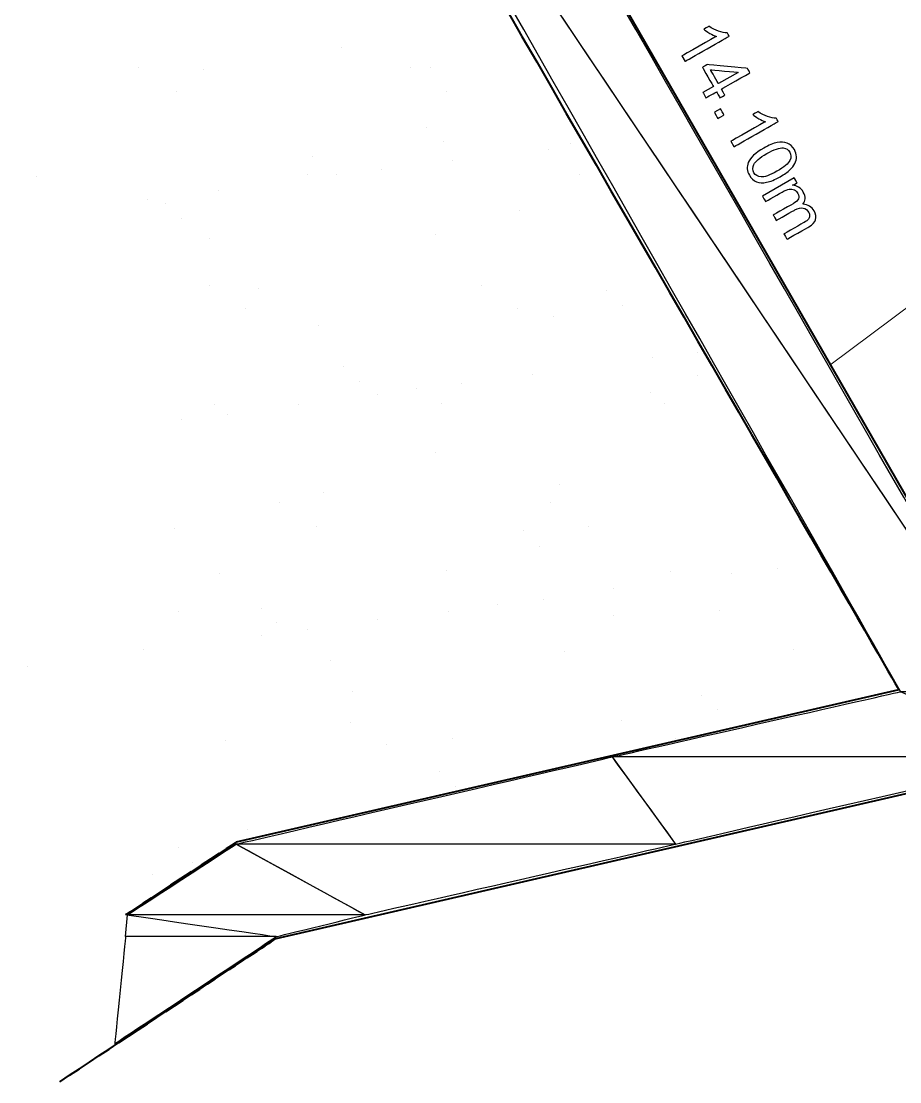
# Model space of a CAD drawing. Header units: millimetres. Extents: x 4360 to 8806, y 1896 to 3880.
# Drawn here: x 4572.96 to 4583.79, y 1917.54 to 1930.61 of the extents above; entities that cross this region are included whole.
import ezdxf

# ---------------------------------------------------------------- set-up
doc = ezdxf.new("R2010")
doc.units = ezdxf.units.MM

msp = doc.modelspace()

# ---------------------------------------------------------------- linework, layer by layer
at = {"lineweight": 40}
for points in [[(4574.20598, 1954.99011), (4574.20598, 1954.99011), (4592.87746, 1929.99047), (4592.87746, 1929.99047)], [(4577.00112, 1936.69878), (4577.00112, 1936.69878), (4585.72192, 1921.51566), (4585.72192, 1921.51566)], [(4576.1067, 1919.30192), (4576.1067, 1919.30192), (4585.72192, 1921.51566), (4585.72192, 1921.51566)], [(4573.43884, 1917.53537), (4574.73861, 1918.39602), (4576.1067, 1919.30192), (4576.1067, 1919.30192)]]:
    msp.add_open_spline(points, degree=3, dxfattribs=at)
for points, knots in [([(4558.9403, 1954.63331), (4563.78131, 1949.31276), (4575.95014, 1935.93852), (4575.95014, 1935.93852), (4575.95014, 1935.93852), (4575.95014, 1935.93852), (4583.77651, 1922.36535), (4583.77651, 1922.36535)], [0.533151737, 0.533151737, 0.533151737, 0.533151737, 0.666666667, 0.666666667, 0.666666667, 0.666666677, 1, 1, 1, 1]), ([(4583.77651, 1922.36535), (4583.77651, 1922.36535), (4575.61472, 1920.48702), (4575.61472, 1920.48702), (4575.61472, 1920.48702), (4575.61472, 1920.48702), (4574.25072, 1919.5926), (4574.25072, 1919.5926)], [0, 0, 0, 0, 0.33333333, 0.33333333, 0.33333333, 0.33333334, 1, 1, 1, 1])]:
    msp.add_open_spline(points, degree=3, knots=knots, dxfattribs=at)
for points, knots in [([(4583.79886, 1922.343), (4583.79886, 1922.343), (4585.2076, 1922.343), (4585.2076, 1922.343), (4585.2076, 1922.343), (4585.2076, 1922.343), (4575.97254, 1936.09503), (4575.97254, 1936.09503), (4575.97254, 1936.09503), (4575.97254, 1936.09503), (4583.79886, 1922.343), (4583.79886, 1922.343)], [0, 0, 0, 0, 0.25, 0.25, 0.25, 0.25000001, 0.5, 0.5, 0.5, 0.50000001, 1, 1, 1, 1]), ([(4585.2076, 1922.343), (4585.2076, 1922.343), (4575.97254, 1936.09503), (4575.97254, 1936.09503), (4575.97254, 1936.09503), (4575.97254, 1936.09503), (4577.33654, 1936.09503), (4577.33654, 1936.09503), (4577.33654, 1936.09503), (4577.33654, 1936.09503), (4585.2076, 1922.343), (4585.2076, 1922.343)], [0, 0, 0, 0, 0.25, 0.25, 0.25, 0.25000001, 0.5, 0.5, 0.5, 0.50000001, 1, 1, 1, 1]), ([(4581.142, 1930.11091), (4581.142, 1930.11091), (4581.10407, 1930.17741), (4581.10407, 1930.17741), (4581.10407, 1930.17741), (4581.10407, 1930.17741), (4581.52828, 1930.41885), (4581.52828, 1930.41885), (4581.52828, 1930.41885), (4581.50388, 1930.4262), (4581.47657, 1930.4385), (4581.44651, 1930.45572), (4581.44651, 1930.45572), (4581.41635, 1930.4731), (4581.39168, 1930.48985), (4581.37225, 1930.50622), (4581.37225, 1930.50622), (4581.37225, 1930.50622), (4581.43653, 1930.54293), (4581.43653, 1930.54293), (4581.43653, 1930.54293), (4581.47514, 1930.51568), (4581.51492, 1930.49518), (4581.55575, 1930.48145), (4581.55575, 1930.48145), (4581.59637, 1930.46782), (4581.63186, 1930.46174), (4581.66181, 1930.46359), (4581.66181, 1930.46359), (4581.66181, 1930.46359), (4581.68627, 1930.42065), (4581.68627, 1930.42065), (4581.68627, 1930.42065), (4581.68627, 1930.42065), (4581.142, 1930.11091), (4581.142, 1930.11091)], [0, 0, 0, 0, 0.1, 0.1, 0.1, 0.10000001, 0.2, 0.2, 0.2, 0.20000001, 0.3, 0.3, 0.3, 0.30000001, 0.4, 0.4, 0.4, 0.40000001, 0.5, 0.5, 0.5, 0.50000001, 0.6, 0.6, 0.6, 0.60000001, 0.7, 0.7, 0.7, 0.70000001, 0.8, 0.8, 0.8, 0.80000001, 1, 1, 1, 1]), ([(4581.3621, 1929.72748), (4581.3621, 1929.72748), (4581.49194, 1929.80137), (4581.49194, 1929.80137), (4581.49194, 1929.80137), (4581.49194, 1929.80137), (4581.35798, 1930.03664), (4581.35798, 1930.03664), (4581.35798, 1930.03664), (4581.35798, 1930.03664), (4581.41899, 1930.0714), (4581.41899, 1930.0714), (4581.41899, 1930.0714), (4581.41899, 1930.0714), (4581.91113, 1930.02386), (4581.91113, 1930.02386), (4581.91113, 1930.02386), (4581.91113, 1930.02386), (4581.94208, 1929.96956), (4581.94208, 1929.96956), (4581.94208, 1929.96956), (4581.94208, 1929.96956), (4581.59087, 1929.76963), (4581.59087, 1929.76963), (4581.59087, 1929.76963), (4581.59087, 1929.76963), (4581.63255, 1929.69636), (4581.63255, 1929.69636), (4581.63255, 1929.69636), (4581.63255, 1929.69636), (4581.57149, 1929.66166), (4581.57149, 1929.66166), (4581.57149, 1929.66166), (4581.57149, 1929.66166), (4581.52986, 1929.73487), (4581.52986, 1929.73487), (4581.52986, 1929.73487), (4581.52986, 1929.73487), (4581.40003, 1929.66092), (4581.40003, 1929.66092), (4581.40003, 1929.66092), (4581.40003, 1929.66092), (4581.3621, 1929.72748), (4581.3621, 1929.72748)], [0, 0, 0, 0, 0.08333333, 0.08333333, 0.08333333, 0.08333334, 0.16666667, 0.16666667, 0.16666667, 0.16666668, 0.25, 0.25, 0.25, 0.25000001, 0.33333333, 0.33333333, 0.33333333, 0.33333334, 0.41666667, 0.41666667, 0.41666667, 0.41666668, 0.5, 0.5, 0.5, 0.50000001, 0.58333333, 0.58333333, 0.58333333, 0.58333334, 0.66666667, 0.66666667, 0.66666667, 0.66666668, 0.75, 0.75, 0.75, 0.75000001, 0.83333333, 0.83333333, 0.83333333, 0.83333334, 1, 1, 1, 1]), ([(4581.55295, 1929.83613), (4581.55295, 1929.83613), (4581.79735, 1929.97531), (4581.79735, 1929.97531), (4581.79735, 1929.97531), (4581.79735, 1929.97531), (4581.45628, 1930.00584), (4581.45628, 1930.00584), (4581.45628, 1930.00584), (4581.45628, 1930.00584), (4581.55295, 1929.83613), (4581.55295, 1929.83613)], [0, 0, 0, 0, 0.25, 0.25, 0.25, 0.25000001, 0.5, 0.5, 0.5, 0.50000001, 1, 1, 1, 1]), ([(4581.5034, 1929.48291), (4581.5034, 1929.48291), (4581.57909, 1929.52607), (4581.57909, 1929.52607), (4581.57909, 1929.52607), (4581.57909, 1929.52607), (4581.6222, 1929.45027), (4581.6222, 1929.45027), (4581.6222, 1929.45027), (4581.6222, 1929.45027), (4581.5465, 1929.40711), (4581.5465, 1929.40711), (4581.5465, 1929.40711), (4581.5465, 1929.40711), (4581.5034, 1929.48291), (4581.5034, 1929.48291)], [0, 0, 0, 0, 0.2, 0.2, 0.2, 0.20000001, 0.4, 0.4, 0.4, 0.40000001, 0.6, 0.6, 0.6, 0.60000001, 1, 1, 1, 1]), ([(4581.74538, 1929.05944), (4581.74538, 1929.05944), (4581.70745, 1929.12589), (4581.70745, 1929.12589), (4581.70745, 1929.12589), (4581.70745, 1929.12589), (4582.13166, 1929.36739), (4582.13166, 1929.36739), (4582.13166, 1929.36739), (4582.10725, 1929.37474), (4582.08, 1929.38699), (4582.04994, 1929.40426), (4582.04994, 1929.40426), (4582.01973, 1929.42164), (4581.99506, 1929.43838), (4581.97562, 1929.45471), (4581.97562, 1929.45471), (4581.97562, 1929.45471), (4582.03996, 1929.49147), (4582.03996, 1929.49147), (4582.03996, 1929.49147), (4582.07857, 1929.46421), (4582.11829, 1929.44372), (4582.15912, 1929.42999), (4582.15912, 1929.42999), (4582.1998, 1929.41636), (4582.23524, 1929.41028), (4582.26519, 1929.41213), (4582.26519, 1929.41213), (4582.26519, 1929.41213), (4582.28965, 1929.36914), (4582.28965, 1929.36914), (4582.28965, 1929.36914), (4582.28965, 1929.36914), (4581.74538, 1929.05944), (4581.74538, 1929.05944)], [0, 0, 0, 0, 0.1, 0.1, 0.1, 0.10000001, 0.2, 0.2, 0.2, 0.20000001, 0.3, 0.3, 0.3, 0.30000001, 0.4, 0.4, 0.4, 0.40000001, 0.5, 0.5, 0.5, 0.50000001, 0.6, 0.6, 0.6, 0.60000001, 0.7, 0.7, 0.7, 0.70000001, 0.8, 0.8, 0.8, 0.80000001, 1, 1, 1, 1]), ([(4582.11137, 1929.04164), (4582.17539, 1929.07809), (4582.23086, 1929.10086), (4582.27739, 1929.10994), (4582.27739, 1929.10994), (4582.32393, 1929.11897), (4582.36523, 1929.11654), (4582.4012, 1929.1026), (4582.4012, 1929.1026), (4582.43723, 1929.08855), (4582.46649, 1929.06187), (4582.48894, 1929.02242), (4582.48894, 1929.02242), (4582.50542, 1928.99331), (4582.51419, 1928.96453), (4582.51488, 1928.9359), (4582.51488, 1928.9359), (4582.51567, 1928.90737), (4582.50917, 1928.87969), (4582.49517, 1928.85281), (4582.49517, 1928.85281), (4582.48128, 1928.82597), (4582.46089, 1928.79941), (4582.43374, 1928.77315), (4582.43374, 1928.77315), (4582.4067, 1928.74711), (4582.36634, 1928.71869), (4582.31262, 1928.68816), (4582.31262, 1928.68816), (4582.24897, 1928.65188), (4582.19404, 1928.62922), (4582.14745, 1928.62002), (4582.14745, 1928.62002), (4582.10092, 1928.61078), (4582.05971, 1928.61326), (4582.02353, 1928.62716), (4582.02353, 1928.62716), (4581.98735, 1928.64094), (4581.95809, 1928.66772), (4581.93553, 1928.7075), (4581.93553, 1928.7075), (4581.90574, 1928.75974), (4581.90099, 1928.81134), (4581.92153, 1928.86258), (4581.92153, 1928.86258), (4581.9462, 1928.92401), (4582.00959, 1928.98359), (4582.11137, 1929.04164)], [0, 0, 0, 0, 0.07692308, 0.07692308, 0.07692308, 0.07692309, 0.15384615, 0.15384615, 0.15384615, 0.15384616, 0.23076923, 0.23076923, 0.23076923, 0.23076924, 0.30769231, 0.30769231, 0.30769231, 0.30769232, 0.38461538, 0.38461538, 0.38461538, 0.38461539, 0.46153846, 0.46153846, 0.46153846, 0.46153847, 0.53846154, 0.53846154, 0.53846154, 0.53846155, 0.61538462, 0.61538462, 0.61538462, 0.61538463, 0.69230769, 0.69230769, 0.69230769, 0.6923077, 0.76923077, 0.76923077, 0.76923077, 0.76923078, 0.84615385, 0.84615385, 0.84615385, 0.84615386, 1, 1, 1, 1]), ([(4582.1503, 1928.97319), (4582.06135, 1928.92258), (4582.00806, 1928.87837), (4581.99052, 1928.84076), (4581.99052, 1928.84076), (4581.97282, 1928.80316), (4581.97272, 1928.76914), (4581.9901, 1928.73861), (4581.9901, 1928.73861), (4582.00758, 1928.70802), (4582.0369, 1928.69081), (4582.07847, 1928.68674), (4582.07847, 1928.68674), (4582.11988, 1928.68272), (4582.18495, 1928.70596), (4582.27369, 1928.75662), (4582.27369, 1928.75662), (4582.36291, 1928.80738), (4582.41626, 1928.85143), (4582.4338, 1928.88899), (4582.4338, 1928.88899), (4582.45117, 1928.92649), (4582.45112, 1928.96077), (4582.43348, 1928.99194), (4582.43348, 1928.99194), (4582.41594, 1929.02252), (4582.38911, 1929.03943), (4582.35298, 1929.04302), (4582.35298, 1929.04302), (4582.30687, 1929.04703), (4582.23936, 1929.02379), (4582.1503, 1928.97319)], [0, 0, 0, 0, 0.11111111, 0.11111111, 0.11111111, 0.11111112, 0.22222222, 0.22222222, 0.22222222, 0.22222223, 0.33333333, 0.33333333, 0.33333333, 0.33333334, 0.44444444, 0.44444444, 0.44444444, 0.44444445, 0.55555556, 0.55555556, 0.55555556, 0.55555557, 0.66666667, 0.66666667, 0.66666667, 0.66666668, 0.77777778, 0.77777778, 0.77777778, 0.77777779, 1, 1, 1, 1]), ([(4582.09595, 1928.45026), (4582.09595, 1928.45026), (4582.48868, 1928.6738), (4582.48868, 1928.6738), (4582.48868, 1928.6738), (4582.48868, 1928.6738), (4582.52254, 1928.61427), (4582.52254, 1928.61427), (4582.52254, 1928.61427), (4582.52254, 1928.61427), (4582.4675, 1928.58284), (4582.4675, 1928.58284), (4582.4675, 1928.58284), (4582.49364, 1928.58146), (4582.51852, 1928.57402), (4582.54187, 1928.56013), (4582.54187, 1928.56013), (4582.56521, 1928.54644), (4582.58434, 1928.52648), (4582.59928, 1928.50023), (4582.59928, 1928.50023), (4582.61571, 1928.47112), (4582.62327, 1928.44392), (4582.62184, 1928.41835), (4582.62184, 1928.41835), (4582.62036, 1928.39295), (4582.61085, 1928.37013), (4582.59347, 1928.35011), (4582.59347, 1928.35011), (4582.65712, 1928.3453), (4582.70303, 1928.31789), (4582.73134, 1928.26808), (4582.73134, 1928.26808), (4582.75347, 1928.22909), (4582.75981, 1928.19302), (4582.75009, 1928.15969), (4582.75009, 1928.15969), (4582.74058, 1928.12667), (4582.71333, 1928.0972), (4582.66837, 1928.07158), (4582.66837, 1928.07158), (4582.66837, 1928.07158), (4582.39893, 1927.91824), (4582.39893, 1927.91824), (4582.39893, 1927.91824), (4582.39893, 1927.91824), (4582.36117, 1927.98443), (4582.36117, 1927.98443), (4582.36117, 1927.98443), (4582.36117, 1927.98443), (4582.60858, 1928.12519), (4582.60858, 1928.12519), (4582.60858, 1928.12519), (4582.63526, 1928.14046), (4582.65316, 1928.15345), (4582.66235, 1928.16449), (4582.66235, 1928.16449), (4582.67165, 1928.17532), (4582.67661, 1928.18853), (4582.67725, 1928.20395), (4582.67725, 1928.20395), (4582.67804, 1928.21937), (4582.67403, 1928.2348), (4582.66531, 1928.25006), (4582.66531, 1928.25006), (4582.64952, 1928.27758), (4582.62739, 1928.29538), (4582.5986, 1928.30315), (4582.5986, 1928.30315), (4582.56986, 1928.31097), (4582.53521, 1928.30331), (4582.4948, 1928.28033), (4582.4948, 1928.28033), (4582.4948, 1928.28033), (4582.26667, 1928.15039), (4582.26667, 1928.15039), (4582.26667, 1928.15039), (4582.26667, 1928.15039), (4582.22874, 1928.21689), (4582.22874, 1928.21689), (4582.22874, 1928.21689), (4582.22874, 1928.21689), (4582.48392, 1928.3622), (4582.48392, 1928.3622), (4582.48392, 1928.3622), (4582.51345, 1928.37895), (4582.53262, 1928.39707), (4582.54118, 1928.41635), (4582.54118, 1928.41635), (4582.54979, 1928.43557), (4582.5471, 1928.45755), (4582.5331, 1928.48227), (4582.5331, 1928.48227), (4582.52238, 1928.50086), (4582.50759, 1928.51549), (4582.48873, 1928.52563), (4582.48873, 1928.52563), (4582.46987, 1928.53604), (4582.4488, 1928.53931), (4582.42582, 1928.53572), (4582.42582, 1928.53572), (4582.40268, 1928.53202), (4582.37331, 1928.52003), (4582.33766, 1928.49959), (4582.33766, 1928.49959), (4582.33766, 1928.49959), (4582.13388, 1928.3837), (4582.13388, 1928.3837), (4582.13388, 1928.3837), (4582.13388, 1928.3837), (4582.09595, 1928.45026), (4582.09595, 1928.45026)], [0, 0, 0, 0, 0.03448276, 0.03448276, 0.03448276, 0.03448277, 0.06896552, 0.06896552, 0.06896552, 0.06896553, 0.10344828, 0.10344828, 0.10344828, 0.10344829, 0.13793103, 0.13793103, 0.13793103, 0.13793104, 0.17241379, 0.17241379, 0.17241379, 0.1724138, 0.20689655, 0.20689655, 0.20689655, 0.20689656, 0.24137931, 0.24137931, 0.24137931, 0.24137932, 0.27586207, 0.27586207, 0.27586207, 0.27586208, 0.31034483, 0.31034483, 0.31034483, 0.31034484, 0.34482759, 0.34482759, 0.34482759, 0.3448276, 0.37931034, 0.37931034, 0.37931034, 0.37931035, 0.4137931, 0.4137931, 0.4137931, 0.41379311, 0.44827586, 0.44827586, 0.44827586, 0.44827587, 0.48275862, 0.48275862, 0.48275862, 0.48275863, 0.51724138, 0.51724138, 0.51724138, 0.51724139, 0.55172414, 0.55172414, 0.55172414, 0.55172415, 0.5862069, 0.5862069, 0.5862069, 0.58620691, 0.62068966, 0.62068966, 0.62068966, 0.62068967, 0.65517241, 0.65517241, 0.65517241, 0.65517242, 0.68965517, 0.68965517, 0.68965517, 0.68965518, 0.72413793, 0.72413793, 0.72413793, 0.72413794, 0.75862069, 0.75862069, 0.75862069, 0.7586207, 0.79310345, 0.79310345, 0.79310345, 0.79310346, 0.82758621, 0.82758621, 0.82758621, 0.82758622, 0.86206897, 0.86206897, 0.86206897, 0.86206898, 0.89655172, 0.89655172, 0.89655172, 0.89655173, 0.93103448, 0.93103448, 0.93103448, 0.93103449, 1, 1, 1, 1]), ([(4580.24345, 1921.53801), (4580.24345, 1921.53801), (4585.67718, 1921.53801), (4585.67718, 1921.53801), (4585.67718, 1921.53801), (4585.67718, 1921.53801), (4583.79886, 1922.343), (4583.79886, 1922.343), (4583.79886, 1922.343), (4583.79886, 1922.343), (4580.24345, 1921.53801), (4580.24345, 1921.53801)], [0, 0, 0, 0, 0.25, 0.25, 0.25, 0.25000001, 0.5, 0.5, 0.5, 0.50000001, 1, 1, 1, 1]), ([(4575.61472, 1920.46468), (4575.61472, 1920.46468), (4581.02611, 1920.46468), (4581.02611, 1920.46468), (4581.02611, 1920.46468), (4581.02611, 1920.46468), (4580.24345, 1921.53801), (4580.24345, 1921.53801), (4580.24345, 1921.53801), (4580.24345, 1921.53801), (4575.61472, 1920.46468), (4575.61472, 1920.46468)], [0, 0, 0, 0, 0.25, 0.25, 0.25, 0.25000001, 0.5, 0.5, 0.5, 0.50000001, 1, 1, 1, 1]), ([(4581.02611, 1920.46468), (4581.02611, 1920.46468), (4580.24345, 1921.53801), (4580.24345, 1921.53801), (4580.24345, 1921.53801), (4580.24345, 1921.53801), (4585.67718, 1921.53801), (4585.67718, 1921.53801), (4585.67718, 1921.53801), (4585.67718, 1921.53801), (4581.02611, 1920.46468), (4581.02611, 1920.46468)], [0, 0, 0, 0, 0.25, 0.25, 0.25, 0.25000001, 0.5, 0.5, 0.5, 0.50000001, 1, 1, 1, 1]), ([(4574.27306, 1919.5926), (4574.27306, 1919.5926), (4577.20237, 1919.5926), (4577.20237, 1919.5926), (4577.20237, 1919.5926), (4577.20237, 1919.5926), (4575.61472, 1920.46468), (4575.61472, 1920.46468), (4575.61472, 1920.46468), (4575.61472, 1920.46468), (4574.27306, 1919.5926), (4574.27306, 1919.5926)], [0, 0, 0, 0, 0.25, 0.25, 0.25, 0.25000001, 0.5, 0.5, 0.5, 0.50000001, 1, 1, 1, 1]), ([(4577.20237, 1919.5926), (4577.20237, 1919.5926), (4575.61472, 1920.46468), (4575.61472, 1920.46468), (4575.61472, 1920.46468), (4575.61472, 1920.46468), (4581.02611, 1920.46468), (4581.02611, 1920.46468), (4581.02611, 1920.46468), (4581.02611, 1920.46468), (4577.20237, 1919.5926), (4577.20237, 1919.5926)], [0, 0, 0, 0, 0.25, 0.25, 0.25, 0.25000001, 0.5, 0.5, 0.5, 0.50000001, 1, 1, 1, 1]), ([(4574.27306, 1919.5926), (4574.27306, 1919.5926), (4574.25072, 1919.32427), (4574.25072, 1919.32427), (4574.25072, 1919.32427), (4574.25072, 1919.32427), (4576.1067, 1919.32427), (4576.1067, 1919.32427), (4576.1067, 1919.32427), (4576.1067, 1919.32427), (4574.27306, 1919.5926), (4574.27306, 1919.5926)], [0, 0, 0, 0, 0.25, 0.25, 0.25, 0.25000001, 0.5, 0.5, 0.5, 0.50000001, 1, 1, 1, 1]), ([(4574.27306, 1919.5926), (4574.27306, 1919.5926), (4577.20237, 1919.5926), (4577.20237, 1919.5926), (4577.20237, 1919.5926), (4577.20237, 1919.5926), (4576.1067, 1919.32427), (4576.1067, 1919.32427), (4576.1067, 1919.32427), (4576.1067, 1919.32427), (4574.27306, 1919.5926), (4574.27306, 1919.5926)], [0, 0, 0, 0, 0.25, 0.25, 0.25, 0.25000001, 0.5, 0.5, 0.5, 0.50000001, 1, 1, 1, 1]), ([(4574.25072, 1919.32427), (4574.25072, 1919.32427), (4576.1067, 1919.32427), (4576.1067, 1919.32427), (4576.1067, 1919.32427), (4576.1067, 1919.32427), (4574.11655, 1918.00495), (4574.11655, 1918.00495), (4574.11655, 1918.00495), (4574.11655, 1918.00495), (4574.25072, 1919.32427), (4574.25072, 1919.32427)], [0, 0, 0, 0, 0.25, 0.25, 0.25, 0.25000001, 0.5, 0.5, 0.5, 0.50000001, 1, 1, 1, 1])]:
    msp.add_open_spline(points, degree=3, knots=knots)
at = {"lineweight": 0}
for points in [[(4583.79886, 1922.343), (4583.79886, 1922.343), (4585.2076, 1922.343), (4585.2076, 1922.343), (4585.2076, 1922.343), (4585.2076, 1922.343), (4575.97254, 1936.09503), (4575.97254, 1936.09503), (4575.97254, 1936.09503), (4575.97254, 1936.09503), (4583.79886, 1922.343), (4583.79886, 1922.343)], [(4585.2076, 1922.343), (4585.2076, 1922.343), (4575.97254, 1936.09503), (4575.97254, 1936.09503), (4575.97254, 1936.09503), (4575.97254, 1936.09503), (4577.33654, 1936.09503), (4577.33654, 1936.09503), (4577.33654, 1936.09503), (4577.33654, 1936.09503), (4585.2076, 1922.343), (4585.2076, 1922.343)], [(4580.24345, 1921.53801), (4580.24345, 1921.53801), (4585.67718, 1921.53801), (4585.67718, 1921.53801), (4585.67718, 1921.53801), (4585.67718, 1921.53801), (4583.79886, 1922.343), (4583.79886, 1922.343), (4583.79886, 1922.343), (4583.79886, 1922.343), (4580.24345, 1921.53801), (4580.24345, 1921.53801)], [(4575.61472, 1920.46468), (4575.61472, 1920.46468), (4581.02611, 1920.46468), (4581.02611, 1920.46468), (4581.02611, 1920.46468), (4581.02611, 1920.46468), (4580.24345, 1921.53801), (4580.24345, 1921.53801), (4580.24345, 1921.53801), (4580.24345, 1921.53801), (4575.61472, 1920.46468), (4575.61472, 1920.46468)], [(4581.02611, 1920.46468), (4581.02611, 1920.46468), (4580.24345, 1921.53801), (4580.24345, 1921.53801), (4580.24345, 1921.53801), (4580.24345, 1921.53801), (4585.67718, 1921.53801), (4585.67718, 1921.53801), (4585.67718, 1921.53801), (4585.67718, 1921.53801), (4581.02611, 1920.46468), (4581.02611, 1920.46468)], [(4574.27306, 1919.5926), (4574.27306, 1919.5926), (4577.20237, 1919.5926), (4577.20237, 1919.5926), (4577.20237, 1919.5926), (4577.20237, 1919.5926), (4575.61472, 1920.46468), (4575.61472, 1920.46468), (4575.61472, 1920.46468), (4575.61472, 1920.46468), (4574.27306, 1919.5926), (4574.27306, 1919.5926)], [(4577.20237, 1919.5926), (4577.20237, 1919.5926), (4575.61472, 1920.46468), (4575.61472, 1920.46468), (4575.61472, 1920.46468), (4575.61472, 1920.46468), (4581.02611, 1920.46468), (4581.02611, 1920.46468), (4581.02611, 1920.46468), (4581.02611, 1920.46468), (4577.20237, 1919.5926), (4577.20237, 1919.5926)], [(4574.27306, 1919.5926), (4574.27306, 1919.5926), (4574.25072, 1919.32427), (4574.25072, 1919.32427), (4574.25072, 1919.32427), (4574.25072, 1919.32427), (4576.1067, 1919.32427), (4576.1067, 1919.32427), (4576.1067, 1919.32427), (4576.1067, 1919.32427), (4574.27306, 1919.5926), (4574.27306, 1919.5926)], [(4574.27306, 1919.5926), (4574.27306, 1919.5926), (4577.20237, 1919.5926), (4577.20237, 1919.5926), (4577.20237, 1919.5926), (4577.20237, 1919.5926), (4576.1067, 1919.32427), (4576.1067, 1919.32427), (4576.1067, 1919.32427), (4576.1067, 1919.32427), (4574.27306, 1919.5926), (4574.27306, 1919.5926)], [(4574.25072, 1919.32427), (4574.25072, 1919.32427), (4576.1067, 1919.32427), (4576.1067, 1919.32427), (4576.1067, 1919.32427), (4576.1067, 1919.32427), (4574.11655, 1918.00495), (4574.11655, 1918.00495), (4574.11655, 1918.00495), (4574.11655, 1918.00495), (4574.25072, 1919.32427), (4574.25072, 1919.32427)]]:
    msp.add_open_spline(points, degree=3, knots=[0, 0, 0, 0, 0.25, 0.25, 0.25, 0.25000001, 0.5, 0.5, 0.5, 0.50000001, 1, 1, 1, 1], dxfattribs=at)
at = {"lineweight": 20}
msp.add_open_spline([(4591.04383, 1932.42781), (4591.04383, 1932.42781), (4582.92678, 1926.36799), (4582.92678, 1926.36799)], degree=3, dxfattribs=at)
at = {"lineweight": 30}
for points in [[(4576.9117, 1930.28115), (4576.9117, 1930.28115), (4576.9117, 1930.28115), (4576.9117, 1930.28115)], [(4574.40723, 1930.03521), (4574.40723, 1930.03521), (4574.40723, 1930.03521), (4574.40723, 1930.03521)], [(4575.21223, 1930.01282), (4575.21223, 1930.01282), (4575.21223, 1930.01282), (4575.21223, 1930.01282)], [(4577.76138, 1930.03521), (4577.76138, 1930.03521), (4577.76138, 1930.03521), (4577.76138, 1930.03521)], [(4578.00737, 1930.03521), (4578.00737, 1930.03521), (4578.00737, 1930.03521), (4578.00737, 1930.03521)], [(4574.87681, 1929.74448), (4574.87681, 1929.74448), (4574.87681, 1929.74448), (4574.87681, 1929.74448)], [(4578.20862, 1929.74448), (4578.20862, 1929.74448), (4578.20862, 1929.74448), (4578.20862, 1929.74448)], [(4577.96263, 1929.2973), (4577.96263, 1929.2973), (4577.96263, 1929.2973), (4577.96263, 1929.2973)], [(4578.16388, 1929.11839), (4578.16388, 1929.11839), (4578.16388, 1929.11839), (4578.16388, 1929.11839)], [(4579.46085, 1929.02897), (4579.46085, 1929.02897), (4579.46085, 1929.02897), (4579.46085, 1929.02897)], [(4579.72919, 1929.09605), (4579.72919, 1929.09605), (4579.72919, 1929.09605), (4579.72919, 1929.09605)], [(4576.55389, 1928.93949), (4576.55389, 1928.93949), (4576.55389, 1928.93949), (4576.55389, 1928.93949)], [(4578.2757, 1928.8948), (4578.2757, 1928.8948), (4578.2757, 1928.8948), (4578.2757, 1928.8948)], [(4577.40362, 1928.78298), (4577.40362, 1928.78298), (4577.40362, 1928.78298), (4577.40362, 1928.78298)], [(4573.15505, 1928.69355), (4573.15505, 1928.69355), (4573.15505, 1928.69355), (4573.15505, 1928.69355)], [(4576.4868, 1928.7159), (4576.4868, 1928.7159), (4576.4868, 1928.7159), (4576.4868, 1928.7159)], [(4576.84461, 1928.7159), (4576.84461, 1928.7159), (4576.84461, 1928.7159), (4576.84461, 1928.7159)], [(4579.84096, 1928.7159), (4579.84096, 1928.7159), (4579.84096, 1928.7159), (4579.84096, 1928.7159)], [(4575.39113, 1928.51465), (4575.39113, 1928.51465), (4575.39113, 1928.51465), (4575.39113, 1928.51465)], [(4574.51905, 1928.40282), (4574.51905, 1928.40282), (4574.51905, 1928.40282), (4574.51905, 1928.40282)], [(4574.74264, 1928.35814), (4574.74264, 1928.35814), (4574.74264, 1928.35814), (4574.74264, 1928.35814)], [(4579.10304, 1928.26866), (4579.10304, 1928.26866), (4579.10304, 1928.26866), (4579.10304, 1928.26866)], [(4574.94389, 1928.17923), (4574.94389, 1928.17923), (4574.94389, 1928.17923), (4574.94389, 1928.17923)], [(4578.07445, 1927.97798), (4578.07445, 1927.97798), (4578.07445, 1927.97798), (4578.07445, 1927.97798)], [(4575.27931, 1927.93324), (4575.27931, 1927.93324), (4575.27931, 1927.93324), (4575.27931, 1927.93324)], [(4575.27931, 1927.35189), (4575.27931, 1927.35189), (4575.27931, 1927.35189), (4575.27931, 1927.35189)], [(4575.88306, 1927.30715), (4575.88306, 1927.30715), (4575.88306, 1927.30715), (4575.88306, 1927.30715)], [(4578.63346, 1927.35189), (4578.63346, 1927.35189), (4578.63346, 1927.35189), (4578.63346, 1927.35189)], [(4580.17637, 1927.28481), (4580.17637, 1927.28481), (4580.17637, 1927.28481), (4580.17637, 1927.28481)], [(4575.72655, 1927.06116), (4575.72655, 1927.06116), (4575.72655, 1927.06116), (4575.72655, 1927.06116)], [(4579.0807, 1927.06116), (4579.0807, 1927.06116), (4579.0807, 1927.06116), (4579.0807, 1927.06116)], [(4580.37762, 1927.1059), (4580.37762, 1927.1059), (4580.37762, 1927.1059), (4580.37762, 1927.1059)], [(4579.52794, 1926.97174), (4579.52794, 1926.97174), (4579.52794, 1926.97174), (4579.52794, 1926.97174)], [(4576.62097, 1926.85991), (4576.62097, 1926.85991), (4576.62097, 1926.85991), (4576.62097, 1926.85991)], [(4581.29444, 1926.5245), (4581.29444, 1926.5245), (4581.29444, 1926.5245), (4581.29444, 1926.5245)], [(4580.73543, 1926.45741), (4580.73543, 1926.45741), (4580.73543, 1926.45741), (4580.73543, 1926.45741)], [(4576.93404, 1926.34564), (4576.93404, 1926.34564), (4576.93404, 1926.34564), (4576.93404, 1926.34564)], [(4577.13529, 1926.16674), (4577.13529, 1926.16674), (4577.13529, 1926.16674), (4577.13529, 1926.16674)], [(4578.38752, 1926.1444), (4578.38752, 1926.1444), (4578.38752, 1926.1444), (4578.38752, 1926.1444)], [(4579.2596, 1926.25617), (4579.2596, 1926.25617), (4579.2596, 1926.25617), (4579.2596, 1926.25617)], [(4581.29444, 1926.23382), (4581.29444, 1926.23382), (4581.29444, 1926.23382), (4581.29444, 1926.23382)], [(4577.35888, 1926.01023), (4577.35888, 1926.01023), (4577.35888, 1926.01023), (4577.35888, 1926.01023)], [(4577.82846, 1926.07731), (4577.82846, 1926.07731), (4577.82846, 1926.07731), (4577.82846, 1926.07731)], [(4580.71304, 1926.03257), (4580.71304, 1926.03257), (4580.71304, 1926.03257), (4580.71304, 1926.03257)], [(4575.34639, 1925.87606), (4575.34639, 1925.87606), (4575.34639, 1925.87606), (4575.34639, 1925.87606)], [(4576.37503, 1925.87606), (4576.37503, 1925.87606), (4576.37503, 1925.87606), (4576.37503, 1925.87606)], [(4578.14154, 1925.89841), (4578.14154, 1925.89841), (4578.14154, 1925.89841), (4578.14154, 1925.89841)], [(4580.89194, 1925.89841), (4580.89194, 1925.89841), (4580.89194, 1925.89841), (4580.89194, 1925.89841)], [(4575.50295, 1925.76424), (4575.50295, 1925.76424), (4575.50295, 1925.76424), (4575.50295, 1925.76424)], [(4574.94389, 1925.69716), (4574.94389, 1925.69716), (4574.94389, 1925.69716), (4574.94389, 1925.69716)], [(4578.07445, 1925.29466), (4578.07445, 1925.29466), (4578.07445, 1925.29466), (4578.07445, 1925.29466)], [(4579.59502, 1924.89216), (4579.59502, 1924.89216), (4579.59502, 1924.89216), (4579.59502, 1924.89216)], [(4576.68805, 1924.80273), (4576.68805, 1924.80273), (4576.68805, 1924.80273), (4576.68805, 1924.80273)], [(4576.15139, 1924.66857), (4576.15139, 1924.66857), (4576.15139, 1924.66857), (4576.15139, 1924.66857)], [(4579.4832, 1924.66857), (4579.4832, 1924.66857), (4579.4832, 1924.66857), (4579.4832, 1924.66857)], [(4574.85447, 1924.3555), (4574.85447, 1924.3555), (4574.85447, 1924.3555), (4574.85447, 1924.3555)], [(4576.59863, 1924.37784), (4576.59863, 1924.37784), (4576.59863, 1924.37784), (4576.59863, 1924.37784)], [(4579.14778, 1924.33315), (4579.14778, 1924.33315), (4579.14778, 1924.33315), (4579.14778, 1924.33315)], [(4579.95278, 1924.37784), (4579.95278, 1924.37784), (4579.95278, 1924.37784), (4579.95278, 1924.37784)], [(4579.34903, 1924.1319), (4579.34903, 1924.1319), (4579.34903, 1924.1319), (4579.34903, 1924.1319)], [(4575.41347, 1923.79649), (4575.41347, 1923.79649), (4575.41347, 1923.79649), (4575.41347, 1923.79649)], [(4578.20862, 1923.84118), (4578.20862, 1923.84118), (4578.20862, 1923.84118), (4578.20862, 1923.84118)], [(4580.95902, 1923.81883), (4580.95902, 1923.81883), (4580.95902, 1923.81883), (4580.95902, 1923.81883)], [(4581.71928, 1923.79649), (4581.71928, 1923.79649), (4581.71928, 1923.79649), (4581.71928, 1923.79649)], [(4582.27834, 1923.86357), (4582.27834, 1923.86357), (4582.27834, 1923.86357), (4582.27834, 1923.86357)], [(4580.26585, 1923.61758), (4580.26585, 1923.61758), (4580.26585, 1923.61758), (4580.26585, 1923.61758)], [(4578.83471, 1923.41633), (4578.83471, 1923.41633), (4578.83471, 1923.41633), (4578.83471, 1923.41633)], [(4579.39377, 1923.48342), (4579.39377, 1923.48342), (4579.39377, 1923.48342), (4579.39377, 1923.48342)], [(4574.89921, 1923.32691), (4574.89921, 1923.32691), (4574.89921, 1923.32691), (4574.89921, 1923.32691)], [(4575.9278, 1923.37159), (4575.9278, 1923.37159), (4575.9278, 1923.37159), (4575.9278, 1923.37159)], [(4578.23096, 1923.32691), (4578.23096, 1923.32691), (4578.23096, 1923.32691), (4578.23096, 1923.32691)], [(4580.26585, 1923.28217), (4580.26585, 1923.28217), (4580.26585, 1923.28217), (4580.26585, 1923.28217)], [(4581.56277, 1923.34925), (4581.56277, 1923.34925), (4581.56277, 1923.34925), (4581.56277, 1923.34925)], [(4576.1067, 1923.19274), (4576.1067, 1923.19274), (4576.1067, 1923.19274), (4576.1067, 1923.19274)], [(4577.35888, 1923.23743), (4577.35888, 1923.23743), (4577.35888, 1923.23743), (4577.35888, 1923.23743)], [(4575.9278, 1923.03618), (4575.9278, 1923.03618), (4575.9278, 1923.03618), (4575.9278, 1923.03618)], [(4576.4868, 1923.10326), (4576.4868, 1923.10326), (4576.4868, 1923.10326), (4576.4868, 1923.10326)], [(4574.47431, 1922.85733), (4574.47431, 1922.85733), (4574.47431, 1922.85733), (4574.47431, 1922.85733)], [(4579.6621, 1922.83493), (4579.6621, 1922.83493), (4579.6621, 1922.83493), (4579.6621, 1922.83493)], [(4582.47959, 1922.85733), (4582.47959, 1922.85733), (4582.47959, 1922.85733), (4582.47959, 1922.85733)], [(4573.04322, 1922.65608), (4573.04322, 1922.65608), (4573.04322, 1922.65608), (4573.04322, 1922.65608)], [(4576.77753, 1922.72316), (4576.77753, 1922.72316), (4576.77753, 1922.72316), (4576.77753, 1922.72316)], [(4577.04586, 1922.343), (4577.04586, 1922.343), (4577.04586, 1922.343), (4577.04586, 1922.343)], [(4581.33918, 1922.29827), (4581.33918, 1922.29827), (4581.33918, 1922.29827), (4581.33918, 1922.29827)], [(4581.54043, 1922.11941), (4581.54043, 1922.11941), (4581.54043, 1922.11941), (4581.54043, 1922.11941)], [(4577.02347, 1921.96285), (4577.02347, 1921.96285), (4577.02347, 1921.96285), (4577.02347, 1921.96285)], [(4580.35528, 1921.98525), (4580.35528, 1921.98525), (4580.35528, 1921.98525), (4580.35528, 1921.98525)], [(4575.48056, 1921.73926), (4575.48056, 1921.73926), (4575.48056, 1921.73926), (4575.48056, 1921.73926)], [(4577.47071, 1921.69452), (4577.47071, 1921.69452), (4577.47071, 1921.69452), (4577.47071, 1921.69452)], [(4578.2757, 1921.7616), (4578.2757, 1921.7616), (4578.2757, 1921.7616), (4578.2757, 1921.7616)], [(4580.80251, 1921.69452), (4580.80251, 1921.69452), (4580.80251, 1921.69452), (4580.80251, 1921.69452)], [(4581.02611, 1921.7616), (4581.02611, 1921.7616), (4581.02611, 1921.7616), (4581.02611, 1921.7616)], [(4578.11919, 1921.3591), (4578.11919, 1921.3591), (4578.11919, 1921.3591), (4578.11919, 1921.3591)], [(4578.32044, 1921.18025), (4578.32044, 1921.18025), (4578.32044, 1921.18025), (4578.32044, 1921.18025)], [(4575.74889, 1920.64359), (4575.74889, 1920.64359), (4575.74889, 1920.64359), (4575.74889, 1920.64359)], [(4574.89921, 1920.41994), (4574.89921, 1920.41994), (4574.89921, 1920.41994), (4574.89921, 1920.41994)], [(4575.07806, 1920.24109), (4575.07806, 1920.24109), (4575.07806, 1920.24109), (4575.07806, 1920.24109)], [(4574.58613, 1920.08452), (4574.58613, 1920.08452), (4574.58613, 1920.08452), (4574.58613, 1920.08452)]]:
    msp.add_open_spline(points, degree=3, dxfattribs=at)

doc.saveas('drawing.dxf')
